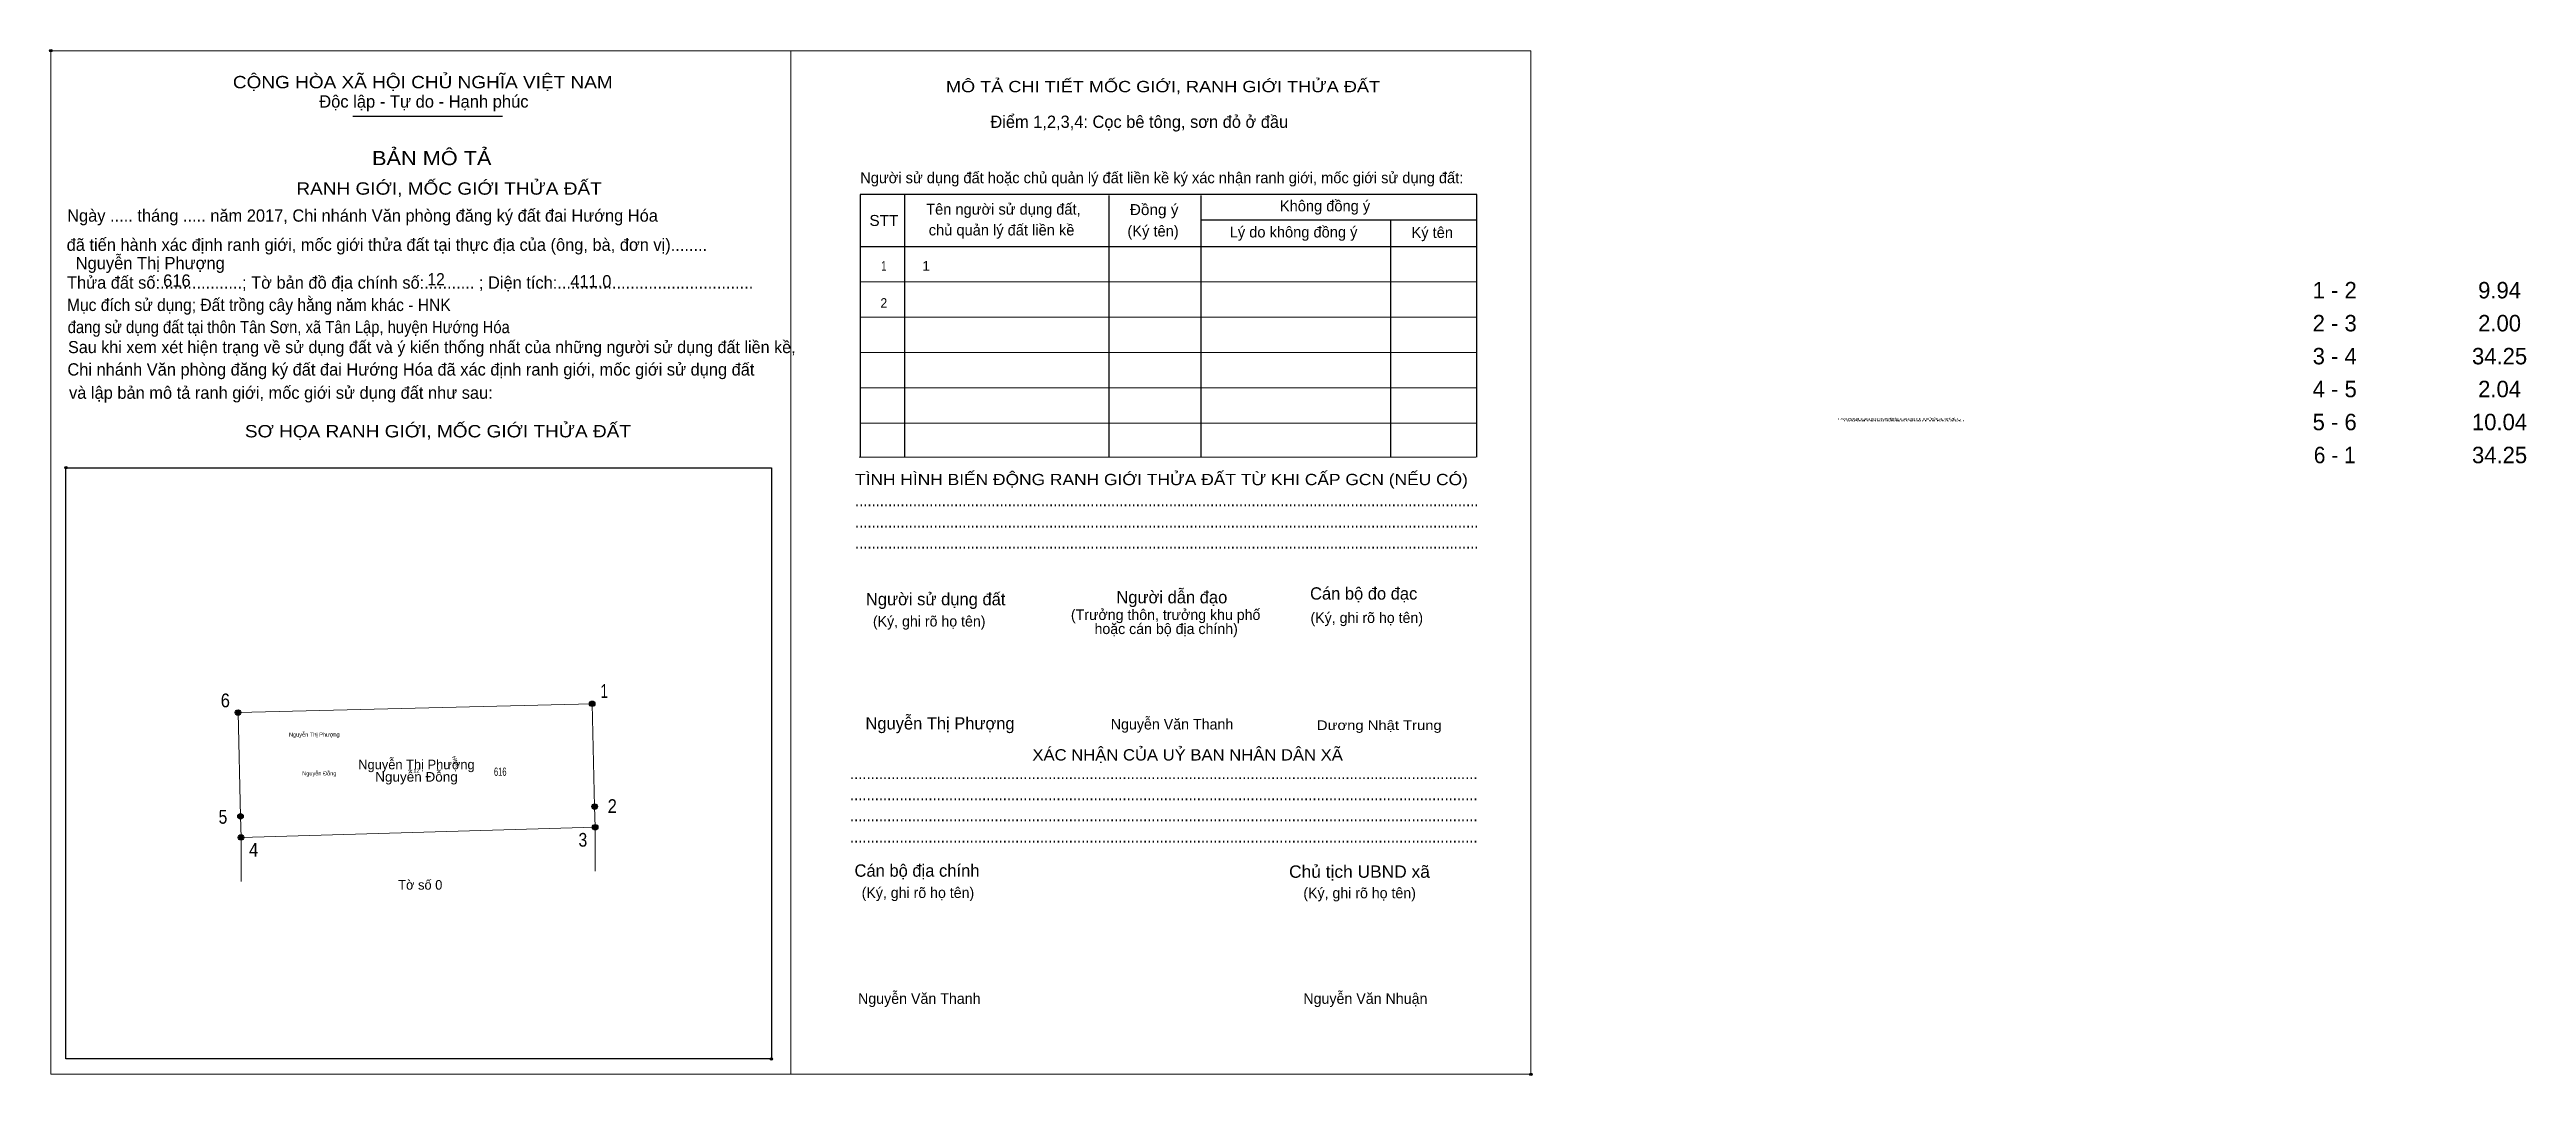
# Model space of a CAD drawing. Header units: metres. Extents: x 548061 to 548301, y 1837650 to 1837749.
import ezdxf
from ezdxf.enums import TextEntityAlignment as Align

# ---------------------------------------------------------------- set-up
doc = ezdxf.new("R2010")
doc.units = ezdxf.units.M
doc.header["$LTSCALE"] = 0.47
doc.header["$PDMODE"] = 32
doc.header["$PDSIZE"] = 0.235
for name, color, linetype, lineweight in [('1', 7, 'Continuous', 25), ('10', 7, 'Continuous', 13), ('11', 7, 'Continuous', 25), ('2', 7, 'Continuous', 13), ('27', 7, 'Continuous', 13)]:
    doc.layers.add(name, color=color, linetype=linetype, lineweight=lineweight)
for name, color, linetype in [('13', 7, 'Continuous'), ('15', 7, 'Continuous'), ('18', 7, 'Continuous'), ('19', 7, 'Continuous'), ('21', 7, 'Continuous'), ('36', 7, 'Continuous'), ('52', 7, 'Continuous'), ('6', 7, 'Continuous'), ('60', 7, 'Continuous'), ('9', 7, 'Continuous')]:
    doc.layers.add(name, color=color, linetype=linetype)

msp = doc.modelspace()

# ---------------------------------------------------------------- hatches: boundary and pattern name
at = {"layer": '11'}
for points in [[(548079.7656, 1837685.32, 1), (548079.2344, 1837685.32, 1)], [(548114.0056, 1837686.17, 1), (548113.4744, 1837686.17, 1)], [(548114.2456, 1837676.23, 1), (548113.7144, 1837676.23, 1)], [(548080.0056, 1837675.28, 1), (548079.4744, 1837675.28, 1)], [(548080.0556, 1837673.24, 1), (548079.5244, 1837673.24, 1)], [(548114.2956, 1837674.23, 1), (548113.7644, 1837674.23, 1)], [(548114.2956, 1837674.23, 1), (548113.7644, 1837674.23, 1)]]:
    msp.add_hatch(color=256, dxfattribs=at).paths.add_polyline_path(points)

# ---------------------------------------------------------------- linework, layer by layer
at = {"layer": '1'}
for p, q in [((548090.6, 1837742.98), (548105.07, 1837742.98)), ((548143.95, 1837735.43), (548143.95, 1837710.01)), ((548163.69, 1837735.33), (548163.69, 1837710.01)), ((548172.6, 1837735.33), (548172.6, 1837710.01)), ((548172.6, 1837732.97), (548199.29, 1837732.97)), ((548190.93, 1837732.97), (548190.93, 1837710.01)), ((548139.67, 1837730.38), (548199.29, 1837730.38))]:
    msp.add_line(p, q, dxfattribs=at)
at = {"layer": '1', "lineweight": 13}
for p, q in [((548139.67, 1837726.96), (548199.29, 1837726.96)), ((548139.67, 1837723.55), (548199.29, 1837723.55)), ((548139.67, 1837720.14), (548199.29, 1837720.14)), ((548139.67, 1837716.73), (548199.29, 1837716.73)), ((548139.67, 1837713.31), (548199.29, 1837713.31)), ((548139.56, 1837710.01), (548199.19, 1837710.01))]:
    msp.add_line(p, q, dxfattribs=at)
at = {"layer": '1'}
msp.add_lwpolyline([(548199.29, 1837710.01), (548199.29, 1837735.43), (548139.67, 1837735.43), (548139.67, 1837710.01)], dxfattribs=at)
msp.add_lwpolyline([(548062.86, 1837709), (548131.07, 1837709), (548131.07, 1837651.82), (548062.86, 1837651.82)], close=True, dxfattribs=at)
for p in [(548061.39, 1837749.32), (548061.4, 1837749.32), (548062.86, 1837709), (548131.07, 1837651.82), (548204.51, 1837650.34), (548204.52, 1837650.34)]:
    msp.add_point(p, dxfattribs=at)
at = {"layer": '10'}
msp.add_lwpolyline([(548114.03, 1837674.23), (548079.79, 1837673.24), (548079.74, 1837675.28), (548079.5, 1837685.32), (548113.74, 1837686.17), (548113.98, 1837676.23)], close=True, dxfattribs=at)
at = {"layer": '11'}
for centre in [(548079.5, 1837685.32), (548113.74, 1837686.17), (548113.98, 1837676.23), (548079.74, 1837675.28), (548079.79, 1837673.24), (548114.03, 1837674.23), (548114.03, 1837674.23)]:
    msp.add_circle(centre, 0.2656, dxfattribs=at)
at = {"layer": '2'}
for points in [[(548061.4, 1837749.32), (548132.95, 1837749.32), (548132.95, 1837650.34), (548061.4, 1837650.34)], [(548132.95, 1837749.32), (548204.51, 1837749.32), (548204.51, 1837650.34), (548132.95, 1837650.34)], [(548132.95, 1837749.32), (548204.51, 1837749.32), (548204.51, 1837650.34), (548132.95, 1837650.34)]]:
    msp.add_lwpolyline(points, close=True, dxfattribs=at)
at = {"layer": '27'}
for p, q in [((548079.79, 1837673.24), (548079.79, 1837668.99)), ((548114.03, 1837674.23), (548114.03, 1837669.98))]:
    msp.add_line(p, q, dxfattribs=at)

# ---------------------------------------------------------------- texts
at = {"layer": '1'}
for s, height, width, p in [('CỘNG HÒA XÃ HỘI CHỦ NGHĨA VIỆT NAM', 1.194, 1.15, (548079, 1837745.69)), ('RANH GIỚI, MỐC GIỚI THỬA ĐẤT', 1.195, 1.15, (548085.14, 1837735.4)), ('STT', 1.058, 1.05, (548140.55, 1837732.38)), ('Đồng ý', 1.058, 1.05, (548165.73, 1837733.43)), ('Mục đích sử dụng; Đất trồng cây hằng năm khác - HNK', 1.186, 0.95, (548062.96, 1837724.15)), ('đang sử dụng đất tại thôn Tân Sơn, xã Tân Lập, huyện Hướng Hóa', 1.186, 0.9, (548063.03, 1837722.01)), ('SƠ HỌA RANH GIỚI, MỐC GIỚI THỬA ĐẤT', 1.195, 1.15, (548080.16, 1837711.93)), ('RANH GIỚI, MỐC GIỚI THỬA ĐẤT', 0.1496, 3.55, (548234.16, 1837713.63)), ('RANH GIỚI, MỐC GIỚI THỬA ĐẤT', 0.1496, 3.55, (548234.6, 1837713.63)), ('RANH GIỚI, MỐC GIỚI THỬA ĐẤT', 0.1496, 3.55, (548234.74, 1837713.47)), ('RANH GIỚI, MỐC GIỚI THỬA ĐẤT', 0.1496, 3.55, (548235.18, 1837713.47)), ('TÌNH HÌNH BIẾN ĐỘNG RANH GIỚI THỬA ĐẤT TỪ KHI CẤP GCN (NẾU CÓ)', 1.092, 1.15, (548139.16, 1837707.31)), ('.......................................................................................................................................................', 1.194, 0.9, (548139.16, 1837705.26)), ('.......................................................................................................................................................', 1.194, 0.9, (548139.16, 1837703.21)), ('.......................................................................................................................................................', 1.194, 0.9, (548139.16, 1837701.17)), ('Dương Nhật Trung', 0.9296, 1.15, (548183.82, 1837683.63)), ('........................................................................................................................................................', 1.194, 0.9, (548138.67, 1837678.88)), ('........................................................................................................................................................', 1.194, 0.9, (548138.67, 1837676.84)), ('........................................................................................................................................................', 1.194, 0.9, (548138.67, 1837674.8)), ('........................................................................................................................................................', 1.194, 0.9, (548138.67, 1837672.75)), ('Chủ tịch UBND xã', 1.195, 1.05, (548181.13, 1837669.34))]:
    msp.add_text(s, height=height, dxfattribs=dict(at, width=width)).set_placement(p)
for s, height, p in [('Độc lập - Tự do - Hạnh phúc', 1.194, (548087.35, 1837743.82)), ('Điểm 1,2,3,4: Cọc bê tông, sơn đỏ ở đầu', 1.186, (548152.25, 1837741.86)), ('Người sử dụng đất hoặc chủ quản lý đất liền kề ký xác nhận ranh giới, mốc giới sử dụng đất:', 1.058, (548139.66, 1837736.51)), ('Ngày ..... tháng ..... năm 2017, Chi nhánh Văn phòng đăng ký đất đai Hướng Hóa', 1.186, (548062.98, 1837732.79)), ('Tên người sử dụng đất,', 1.058, (548146.04, 1837733.47)), ('Không đồng ý', 1.058, (548180.24, 1837733.79)), (' đã tiến hành xác định ranh giới, mốc giới thửa đất tại thực địa của (ông, bà, đơn vị)........', 1.186, (548062.49, 1837729.97)), ('chủ quản lý đất liền kề', 1.058, (548146.29, 1837731.46)), ('(Ký tên)', 1.058, (548165.5, 1837731.36)), ('Lý do không đồng ý', 1.058, (548175.39, 1837731.26)), ('Ký tên', 1.058, (548192.97, 1837731.22)), ('Thửa đất số:..................; Tờ bản đồ địa chính số:........... ; Diện tích:...........................................', 1.186, (548062.96, 1837726.31)), ('Sau khi xem xét hiện trạng về sử dụng đất và ý kiến thống nhất của những người sử dụng đất liền kề,', 1.167, (548063.06, 1837720.08)), ('Chi nhánh Văn phòng đăng ký đất đai Hướng Hóa đã xác định ranh giới, mốc giới sử dụng đất', 1.186, (548063, 1837717.91)), (' và lập bản mô tả ranh giới, mốc giới sử dụng đất như sau:', 1.186, (548062.72, 1837715.66)), ('Người dẫn đạo', 1.194, (548164.43, 1837695.88)), ('Cán bộ đo đạc', 1.192, (548183.16, 1837696.24)), ('Người sử dụng đất', 1.195, (548140.21, 1837695.69)), ('(Ký, ghi rõ họ tên)', 1.024, (548183.2, 1837693.98)), ('(Ký, ghi rõ họ tên)', 1.024, (548140.89, 1837693.64)), ('Nguyễn Văn Thanh', 1.028, (548163.89, 1837683.68)), ('Cán bộ địa chính', 1.195, (548139.11, 1837669.44)), ('(Ký, ghi rõ họ tên)', 1.024, (548139.8, 1837667.39)), ('(Ký, ghi rõ họ tên)', 1.024, (548182.51, 1837667.36)), ('Nguyễn Văn Thanh', 1.028, (548139.45, 1837657.15)), ('Nguyễn Văn Nhuận', 1.028, (548182.51, 1837657.15))]:
    msp.add_text(s, height=height, dxfattribs=at).set_placement(p)
for s, height, width, p in [('MÔ TẢ CHI TIẾT MỐC GIỚI, RANH GIỚI THỬA ĐẤT', 1.092, 1.2, (548168.94, 1837745.31)), ('BẢN MÔ TẢ', 1.365, 1.15, (548098.23, 1837738.26)), ('XÁC NHẬN CỦA UỶ BAN NHÂN DÂN XÃ', 1.093, 1.1, (548171.32, 1837680.68))]:
    msp.add_text(s, height=height, dxfattribs=dict(at, width=width)).set_placement(p, align=Align.CENTER)
for s, p in [('(Trưởng thôn, trưởng khu phố', (548169.195, 1837694.27)), ('hoặc cán bộ địa chính)', (548169.245, 1837692.91))]:
    msp.add_text(s, height=1.024, dxfattribs=at).set_placement(p, align=Align.CENTER)
at = {"layer": '13'}
msp.add_text('Nguyễn Thị Phượng', height=0.9296, dxfattribs=at).set_placement((548096.75, 1837679.83), align=Align.CENTER)
for height, width, p in [(0.3984, 0.85, (548087.36, 1837679.24)), (0.9296, 1.05, (548096.755, 1837678.64))]:
    msp.add_text('Nguyễn Đỗng', height=height, dxfattribs=dict(at, width=width)).set_placement(p, align=Align.CENTER)
at = {"layer": '15', "width": 0.85}
msp.add_text('Nguyễn Thị Phượng', height=0.3984, dxfattribs=at).set_placement((548086.875, 1837682.99), align=Align.CENTER)
at = {"layer": '18', "width": 0.85}
msp.add_text('12', height=0.3984, dxfattribs=at).set_placement((548096.755, 1837679.5), align=Align.CENTER)
at = {"layer": '19'}
msp.add_text('HNK', height=0.3984, rotation=290, dxfattribs=at).set_placement((548100.3554, 1837680.4931), align=Align.CENTER)
at = {"layer": '21', "width": 0.6}
msp.add_text('616', height=0.7968, dxfattribs=at).set_placement((548104.855, 1837679.2), align=Align.CENTER)
at = {"layer": '36'}
msp.add_text('Tờ số 0', height=0.9296, dxfattribs=at).set_placement((548097.12, 1837668.19), align=Align.CENTER)
at = {"layer": '52'}
for s, p in [('1 - 2', (548282.24, 1837725.37)), ('9.94', (548298.18, 1837725.37)), ('2 - 3', (548282.24, 1837722.18)), ('2.00', (548298.18, 1837722.18)), ('3 - 4', (548282.24, 1837718.99)), ('34.25', (548298.18, 1837718.99)), ('4 - 5', (548282.24, 1837715.81)), ('2.04', (548298.18, 1837715.81)), ('5 - 6', (548282.235, 1837712.62)), ('10.04', (548298.175, 1837712.62)), ('34.25', (548298.18, 1837709.43))]:
    msp.add_text(s, height=1.594, dxfattribs=at).set_placement(p, align=Align.CENTER)
at = {"layer": '52', "width": 0.95}
msp.add_text('6 - 1', height=1.594, dxfattribs=at).set_placement((548282.24, 1837709.43), align=Align.CENTER)
at = {"layer": '6'}
for s, p in [('Nguyễn Thị Phượng', (548063.8, 1837728.19)), ('616', (548072.26, 1837726.5)), ('411.0', (548111.62, 1837726.43)), ('Nguyễn Thị Phượng', (548140.17, 1837683.68))]:
    msp.add_text(s, height=1.191, dxfattribs=at).set_placement(p)
at = {"layer": '6', "width": 0.95}
msp.add_text('12', height=1.191, dxfattribs=at).set_placement((548097.81, 1837726.62))
at = {"layer": '60'}
for s, width, p in [('1', 0.75, (548141.945, 1837728.05)), ('2', 0.95, (548141.945, 1837724.46))]:
    msp.add_text(s, height=0.9296, dxfattribs=dict(at, width=width)).set_placement(p, align=Align.CENTER)
at = {"layer": '60', "width": 1.1}
msp.add_text('1', height=0.9296, dxfattribs=at).set_placement((548145.66, 1837728.05))
at = {"layer": '9'}
for s, width, p in [('1', 0.75, (548114.915, 1837686.74)), ('6', 0.9, (548078.27, 1837685.83)), ('5', 0.85, (548078.04, 1837674.57)), ('2', 0.9, (548115.685, 1837675.61)), ('3', 0.85, (548112.845, 1837672.35)), ('4', 0.9, (548081.01, 1837671.39))]:
    msp.add_text(s, height=1.328, dxfattribs=dict(at, width=width)).set_placement(p, align=Align.CENTER)

doc.saveas('drawing.dxf')
